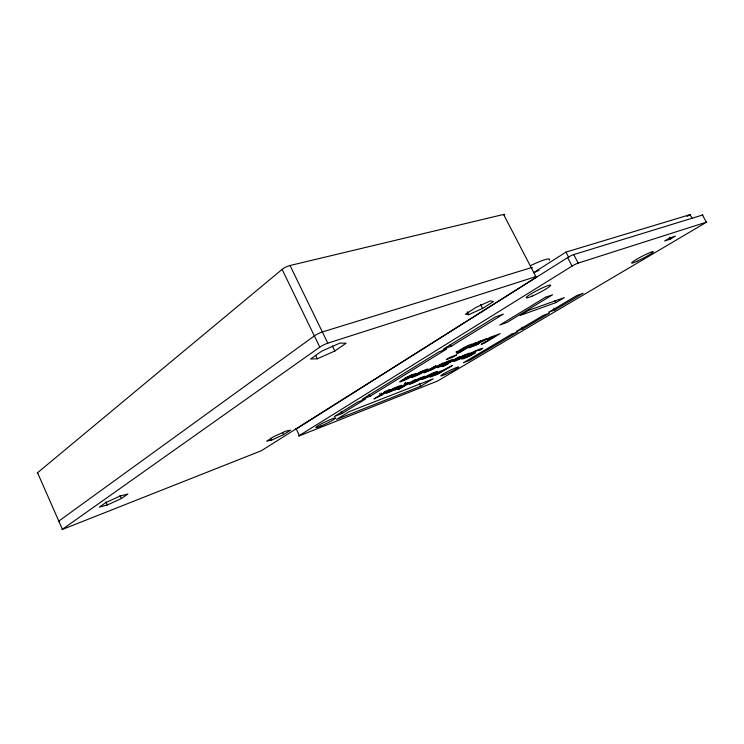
<?xml version="1.0" encoding="UTF-8"?>
<svg xmlns="http://www.w3.org/2000/svg" width="744" height="744" viewBox="0 0 744 744"><rect width="100%" height="100%" fill="white"/><g stroke="black" fill="none" stroke-linecap="round" stroke-linejoin="round"><path stroke-width="1.12" d="M421.188 378.138L419.635 379.226A15.94 1.395 -26.3 0 1 418.984 379.617L409.349 384.043A6.175 0.539 -26.3 0 0 409.33 384.267M440.634 365.899L446.177 363.351L440.671 365.936M449.348 361.296L440.829 364.978L437.258 367.397A7.505 0.67 -26.5 0 0 437.212 367.555A7.031 0.623 -26.5 0 0 437.667 367.564L440.839 366.401A7.115 0.632 -26.5 0 0 443.424 365.23L444.503 364.7A7.542 0.67 -26.5 0 0 446.307 363.779L449.469 362.012A15.308 1.376 -26.5 0 0 450.436 361.435L452.157 360.329M397.947 387.085L389.214 390.86L385.969 393.12A7.468 0.66 -26.2 0 0 385.978 393.241A7.003 0.623 -26.2 0 0 386.545 393.195L389.903 391.949A7.087 0.632 -26.2 0 0 392.525 390.749L393.595 390.228A7.514 0.67 -26.2 0 0 395.38 389.307L398.44 387.596A15.252 1.367 -26.2 0 0 399.351 387.047L400.942 386.006A8.37 0.744 -26.2 0 0 401.583 385.448M468.962 347.755L475.574 343.579A21.158 2 -26.6 0 0 477.313 342.5L477.378 342.454M433.575 373.386L425.159 377.701L426.582 376.641A9.858 0.846 -26.4 0 1 427.158 376.297L433.566 373.33M465.735 357.148L466.618 356.488L462.433 358.422A6.37 0.549 -26.6 0 0 461.754 359.008A6.919 0.595 -26.6 0 0 461.773 359.101L463.884 358.524A18.284 1.581 -26.7 0 0 464.507 358.292A11.895 1.023 -26.6 0 0 467.548 357.036A6.408 0.549 -26.6 0 0 471.036 355.362A5.989 0.512 -26.6 0 0 473.621 353.949A6.612 0.567 -26.6 0 0 474.179 353.614L474.365 353.493A5.766 0.493 -26.6 0 0 475.351 352.786L473.826 352.87M389.4 391.549L395.018 389L389.465 391.604M423.782 372.707L424.508 372.102M415.273 375.543L415.887 375.06L411.562 377.171A6.51 0.595 -26.4 0 0 411.544 377.431A6.017 0.549 -26.4 0 0 411.748 377.413L413.497 376.873A13.569 1.246 -26.4 0 0 414.315 376.566L416.64 375.59A7.524 0.688 -26.4 0 0 421.346 373.302L427.688 369.452A7.654 0.698 -26.4 0 0 427.995 369.089A7.459 0.688 -26.4 0 0 427.419 369.043L422.48 370.94A6.761 0.623 -26.4 0 0 418.974 372.642C410.781 377.282 427.8 368.289 422.397 372.121A16.814 1.553 -26.3 0 1 421.718 372.539L415.301 375.59M401.583 385.448L401.63 385.336A6.631 0.595 -26.2 0 0 401.286 385.29L397.352 386.722A7.003 0.623 -26.2 0 0 394.85 387.847A7.245 0.642 -26.2 0 0 391.735 389.419L390.944 389.847L397.928 387.038M457.411 359.482L458.072 358.989L453.933 361.017M428.07 370.679L429.111 369.954A32.727 2.902 -26.5 0 1 430.404 369.163L436.049 365.741L426.219 371.033M389.856 389.772L389.196 390.274M471.352 354.674L467.334 356.674A9.198 0.79 -26.6 0 1 466.748 356.897L465.818 357.185M471.882 353.316L476.997 350.722A9.467 0.809 -26.6 0 1 477.499 350.536C479.313 349.996 478.996 351.14 482.419 348.648A7.375 0.632 -26.7 0 0 482.698 348.285L480.299 348.908A17.698 1.516 -26.6 0 0 478.392 349.652L476.374 350.517M405.452 382.342L406.41 384.276L408.326 382.509L405.145 383.727L402.588 386.183L394.999 389.949L405.703 385.001L404.745 383.076M37.721 473.314A4.659 0.688 -23.4 0 1 37.544 472.747L282.097 269.393A6.222 1.442 -25.6 0 1 290.03 265.506L503.576 214.449A5.078 0.93 -27.9 0 1 504.172 215.323M702.522 215.351L702.894 214.914L573.726 254.588A4.901 0.595 -27.6 0 0 567.616 257.601L295.545 429.437L296.484 429.279M535.866 276.629L327.806 343.17A6.287 0.958 -25.8 0 0 319.799 347.113L61.975 529.607L261.423 450.706L535.206 277.94A5.124 0.623 -27.3 0 0 535.866 276.629L503.576 214.449M480.512 341.189L481.154 340.743A8.844 0.828 -26.7 0 0 481.303 340.631L478.448 341.691A10.835 1.014 -26.7 0 1 477.388 342.454M121.393 498.517L127.912 494.007L120.23 495.978L105.788 502.6L99.371 507.101L107.285 504.99L121.393 498.517L120.017 495.448M334.828 351.001L346.118 343.198L339.85 343.114L321.827 351.103L310.592 358.989L317.316 358.794L334.828 351.001L332.363 345.941M389.14 390.312L388.842 390.498A22.171 2.018 -26.1 0 1 388.284 390.842L388.005 391.019M533.801 272.602L565.933 252.123L690.06 214.635L692.004 218.187M283.492 434.654L290.579 430.153L285.77 431.129L273.68 436.709L266.631 441.211L271.634 440.123L283.492 434.654L282.553 432.673M482.596 308.435L493.458 301.553L490.463 300.874L476.281 307.263L465.4 314.219L468.729 314.703L482.596 308.435L480.596 304.501M299.348 435.51L298.697 436.077L437.565 381.03L706.791 222.038L578.19 263.088A4.91 0.558 -27.5 0 0 572.071 266.101L299.348 435.51L296.205 428.907M342.091 413.478L365.49 399.063L357.678 402.076L334.307 416.519L342.091 413.478L341.171 411.581M369.963 396.301L446.614 349.076L438.783 351.94L362.151 399.305L369.963 396.301L369.015 394.357M451.106 346.313L503.335 314.126L495.541 316.851L443.275 349.168L451.106 346.313L450.176 344.472M384.62 392.395L384.834 392.265A17.233 1.572 -26.1 0 0 385.159 392.06L383.551 392.581L385.448 391.363A9.253 0.828 -26.2 0 1 388.275 390.182A5.933 0.539 -26.2 0 1 389.549 389.744L389.819 389.707M384.081 392.73L373.944 398.914L382.025 394.98L387.522 391.316M431.567 375.72L430.32 376.52A5.822 0.493 -26.4 0 0 429.874 376.882A6.082 0.512 -26.4 0 0 430.478 376.976L432.803 376.111M457.197 353.381L462.982 349.875L460.899 350.88A6.417 0.595 -26.6 0 1 458.62 351.875L457.253 352.368A6.882 0.642 -26.6 0 1 456.305 352.507A8.082 0.753 -26.6 0 1 456.314 352.386A7.049 0.66 -26.6 0 1 456.481 352.172L464.358 347.392A7.487 0.698 -26.6 0 1 465.112 347.011A8.788 0.828 -26.6 0 1 466.228 346.453L467.269 345.951A6.64 0.623 -26.6 0 1 469.678 344.891L469.938 344.779A7.394 0.698 -26.6 0 1 470.441 344.593A6.854 0.642 -26.6 0 1 471.808 344.202A7.552 0.707 -26.6 0 1 471.873 344.537L476.346 342.473L460.118 352.284L457.197 353.381L456.174 351.345M405.703 385.001L398.152 389.577L415.394 379.784L406.41 384.276M687.112 216.411L690.06 214.635M555.991 302.594L564.324 297.619L528.556 310.341L520.149 315.428L555.991 302.594L554.978 300.632M420.695 386.238L433.241 378.78L349.066 411.73L336.604 419.374L420.695 386.238L419.235 383.281M670.446 239.066L675.366 236.146L669.581 238.024L664.652 240.963L670.446 239.066L669.479 237.262M522.874 328.885L549.528 313.122L543.269 315.428L516.578 331.238L522.874 328.885L521.953 327.09M554.838 309.978L583.147 293.238L576.953 295.461L548.598 312.266L554.838 309.978L553.889 308.137M411.664 374.967L415.691 373.534A6.919 0.642 -26.3 0 1 416.026 373.609L415.961 373.739A8.733 0.809 -26.3 0 1 415.264 374.344L413.571 375.46A15.903 1.479 -26.3 0 1 412.604 376.046L409.386 377.85A7.831 0.725 -26.3 0 1 407.526 378.808L406.41 379.347A7.394 0.688 -26.3 0 1 403.685 380.584L400.244 381.839A7.301 0.679 -26.3 0 1 399.686 381.867A7.793 0.725 -26.3 0 1 399.686 381.728L403.164 379.301L412.204 375.394L404.987 378.222L405.815 377.775A7.552 0.698 -26.3 0 1 409.07 376.129A7.301 0.679 -26.3 0 1 411.655 374.967M478.429 342.91L476.997 343.514A15.884 1.451 -26.6 0 0 476.207 343.849L476.83 343.477A13.913 1.274 -26.7 0 1 478.243 342.64L482.856 340.575L479.555 342.435A19.632 1.832 -26.8 0 1 478.429 342.91M477.722 343.579L476.858 343.933A33.592 3.022 -26.6 0 0 475.202 344.63C468.497 348.211 483.33 341.347 477.76 344.277A5.831 0.539 -26.7 0 1 475.565 345.365L468.99 347.801M436.263 374.269L441.871 371.247L440.309 371.851A32.996 2.725 -26.4 0 0 439.704 372.084L433.966 374.995L434.766 374.837A19.818 1.683 -26.5 0 0 435.454 374.576L435.91 374.399M433.389 375.887L438.272 373.981L452.603 365.444L442.206 370.605A33.182 2.753 -26.4 0 0 440.113 371.433L439.267 371.786A6.659 0.558 -26.4 0 0 437.249 372.698A6.278 0.53 -26.4 0 0 434.468 374.083A7.775 0.651 -26.4 0 0 431.613 375.701M473.519 352.963L471.91 353.391M428.126 370.745L434.198 367.806A37.423 3.469 -26.3 0 0 435.259 367.173L443.192 363.035L432.171 369.694L428.758 370.884A6.612 0.595 -26.4 0 1 426.442 371.916L425.856 372.158A6.984 0.632 -26.4 0 1 424.136 372.744L424.089 372.744M457.476 359.538L463.521 356.627A16.108 1.423 -26.5 0 0 464.2 356.218C469.892 352.414 453.403 360.97 461.345 356.553A6.482 0.567 -26.6 0 1 464.693 354.925L469.222 353.195A7.142 0.623 -26.6 0 1 469.669 353.242A7.338 0.642 -26.6 0 1 469.287 353.66L462.954 357.436A7.208 0.632 -26.6 0 1 461.187 358.348A7.142 0.623 -26.6 0 1 458.462 359.631L456.295 360.533A13.011 1.144 -26.6 0 1 455.551 360.821L453.989 361.296A5.766 0.502 -26.6 0 1 453.831 361.286A6.24 0.549 -26.6 0 1 453.942 361.017M449.339 361.24L442.643 363.928L443.443 363.491A7.273 0.651 -26.5 0 1 446.595 361.9A7.04 0.632 -26.5 0 1 449.041 360.793L452.752 359.482A6.659 0.595 -26.5 0 1 452.994 359.584L452.966 359.64A8.407 0.753 -26.5 0 1 452.157 360.329M421.188 378.101L413.785 381.179L416.352 379.793A6.417 0.558 -26.4 0 1 419.69 378.175L424.378 376.343A7.068 0.614 -26.4 0 1 424.926 376.334L424.926 376.371A7.263 0.632 -26.4 0 1 424.647 376.697L418.649 380.305A7.133 0.623 -26.4 0 1 414.176 382.49L411.971 383.42A12.862 1.125 -26.4 0 1 411.2 383.718L409.526 384.248A5.71 0.493 -26.3 0 1 409.339 384.267M471.352 354.618L469.771 355.018A38.018 3.311 -26.8 0 1 468.636 355.353L467.799 355.53A6.454 0.558 -26.6 0 1 467.762 355.214M437.026 371.944A7.208 0.614 -26.4 0 0 436.942 371.563A9.821 0.846 -26.4 0 0 434.236 372.474L432.962 373.004A7.886 0.679 -26.4 0 0 430.134 374.306L429.753 374.492A8.9 0.763 -26.4 0 0 428.591 375.069A8.23 0.707 -26.4 0 0 425.745 376.576L422.434 378.557A8.054 0.688 -26.4 0 0 421.55 379.338L421.588 379.44M702.41 214.97L706.307 222.103M573.726 254.588L578.19 263.088M565.933 252.123L568.769 257.517M567.616 257.601L572.071 266.101M534.815 277.047L535.606 278.582M467.223 311.736L468.729 314.703M381.058 393.009L382.025 394.98M379.663 393.548L380.63 395.52M290.03 265.506L327.806 343.17M282.097 269.393L319.799 347.113M315.837 355.744L317.316 358.794M270.695 438.142L271.634 440.123M105.908 501.912L107.285 504.99M37.544 472.747L62.357 529.216M531.83 268.156A5.115 0.66 -27.4 0 0 531.216 267.673L322.357 331.973A6.278 1.032 -25.8 0 0 314.359 335.907L58.785 521.098A4.687 0.493 -24.3 0 0 59.222 521.432M424.48 372.112A15.922 1.432 -26.5 0 1 426.247 371.024M437.072 371.916A10.388 0.893 -26.4 0 1 434.589 373.534M434.636 373.516A9.068 0.781 -26.4 0 1 431.297 375.376A7.514 0.642 -26.4 0 1 427.419 377.282A9.216 0.79 -26.4 0 1 423.968 378.761L422.49 379.291A7.858 0.67 -26.4 0 1 421.578 379.44M480.373 341.282A8.035 0.744 -26.7 0 1 485.358 339.05A9.319 0.856 -26.7 0 1 485.693 338.948L486.632 338.669A5.171 0.474 -26.7 0 1 486.92 338.715L485.711 339.664A5.282 0.484 -26.7 0 1 483.144 341.115L480.726 342.296A7.375 0.679 -26.7 0 1 480.41 342.435L480.085 342.575A20.302 1.888 -26.8 0 1 477.732 343.57M472.059 352.423A5.98 0.521 -26.6 0 1 470.664 353.186M467.725 355.232A7.003 0.605 -26.6 0 1 469.65 353.977A6.947 0.605 -26.6 0 1 476.495 350.461M530.798 265.515A24.561 3.171 -27.4 0 1 549.323 260.195M533.792 272.741A24.589 3.013 -27.3 0 1 539.009 270.295M460.378 350.508L469.566 345.644L462.861 348.806A15.373 1.423 -26.7 0 0 462.145 349.243L460.397 350.489M403.257 380.11L409.079 377.468L403.267 380.082M545.51 297.247L499.801 325.026L506.943 322.459L552.569 294.791L545.51 297.247M449.962 357.39L446.27 359.631L453.133 357.036L456.825 354.804L449.962 357.39M489.952 337.423L487.19 339.087L494.518 336.372L481.219 344.351L484.139 343.263L500.201 333.628L489.952 337.423M445.191 365.044L442.541 366.643L447.99 363.974L445.191 365.044M457.672 357.538L446.66 364.16L460.48 356.478L457.672 357.538M511.733 334.112L463.41 362.747L469.762 360.291L518.038 331.75L511.733 334.112M444.977 374.548A9.988 0.809 -26.5 0 0 458.574 367.08A9.988 0.809 -26.5 0 0 445.349 372.809A9.988 0.809 -26.5 0 0 444.977 374.548M636.92 261.311A12.23 1.116 -27.6 0 0 653.325 251.77A12.23 1.116 -27.6 0 0 637.171 259.005A12.23 1.116 -27.6 0 0 636.92 261.311M320.794 426.052A11.021 0.977 -25.9 0 0 335.702 417.961A11.021 0.977 -25.9 0 0 320.831 424.154A11.021 0.977 -25.9 0 0 320.794 426.052M532.192 296.084A13.773 1.488 -27.2 0 0 550.746 285.268A13.773 1.488 -27.2 0 0 532.499 293.034A13.773 1.488 -27.2 0 0 532.192 296.084"/></g></svg>
